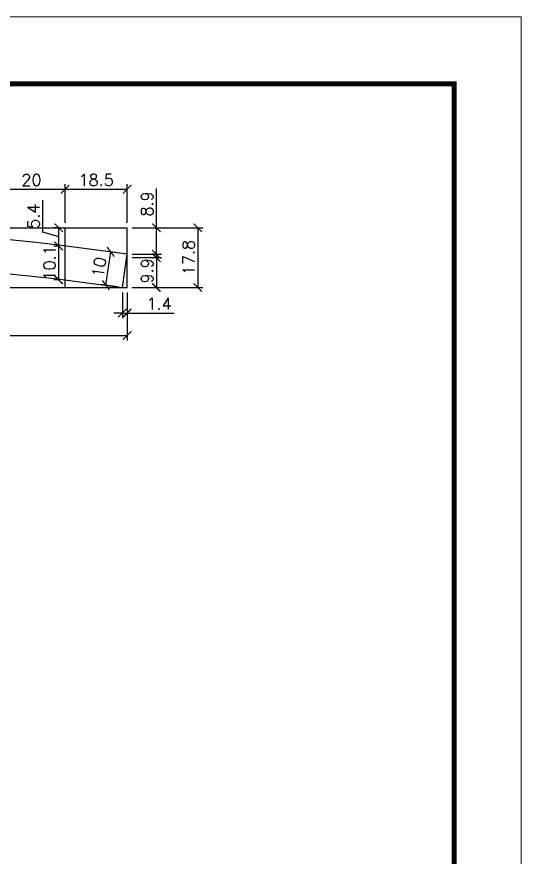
# Model space of a CAD drawing. Extents: x 2582 to 11841, y -26396 to 2611.
# Drawn here: x 5365 to 5665, y -1726 to -1226 of the extents above; entities that cross this region are included whole.
import ezdxf

# ---------------------------------------------------------------- set-up
doc = ezdxf.new("R2010")
doc.units = 0
doc.linetypes.add('DASHED', pattern=[0.75, 0.5, -0.25])
doc.layers.add('COTA', color=241, linetype='Continuous')
doc.layers.add('Painéis', color=200, linetype='Continuous')
doc.layers.add('Folhas', color=255, linetype='Continuous', lineweight=9)
doc.layers.add('SARRAFO DE PRESSAO', color=251, linetype='DASHED', lineweight=9)
doc.styles.add('Romans', font='romans.shx')
doc.dimstyles.new('Cota Seção (2x)', dxfattribs={"dimtxt": 7, "dimasz": 5, "dimexe": 3, "dimexo": 3, "dimgap": 2, "dimtad": 3, "dimdec": 1, "dimlfac": 0.5, "dimzin": 12, "dimdsep": 46, "dimtxsty": 'Romans', "dimblk": 'ARCHTICK', "dimcen": 0, "dimclrd": 4, "dimclre": 4, "dimclrt": 1, "dimadec": 1, "dimazin": 3, "dimtfac": 1, "dimtdec": 1, "dimtmove": 0, "dimatfit": 3, "dimldrblk": 'OBLIQUE', "dimfxl": 1, "dimtolj": 1, "dimtzin": 12, "dimarcsym": 0})

# ---------------------------------------------------------------- blocks, each defined once
blk = doc.blocks.new('9999999999')
at = {"layer": 'Folhas'}
blk.add_lwpolyline([(98138.98, 34190.21), (99623.98, 34190.21), (99623.98, 35240.21), (98138.98, 35240.21)], close=True, dxfattribs=at)
at = {"layer": 'Folhas', "color": 30, "const_width": 3}
blk.add_lwpolyline([(98213.98, 34230.21), (99583.98, 34230.21), (99583.98, 35200.21), (98213.98, 35200.21)], close=True, dxfattribs=at)
blk = doc.blocks.new('_ArchTick')
at = {"color": 0, "linetype": 'ByBlock', "const_width": 0.15}
blk.add_lwpolyline([(-0.5, -0.5), (0.5, 0.5)], dxfattribs=at)
blk = doc.blocks.new('*D446')
at = {"layer": 'COTA', "color": 4, "lineweight": -2, "transparency": 16777216}
blk.add_line((5427.61, -1390.1), (5427.61, -1405.29), dxfattribs=at)
at = {"layer": 'COTA', "color": 4, "linetype": 'ByBlock', "lineweight": -2, "transparency": 16777216}
for p, q in [((5430.49, -1390.1), (5430.49, -1405.29)), ((5427.61, -1402.29), (5422.61, -1402.29)), ((5427.61, -1402.29), (5430.49, -1402.29)), ((5430.49, -1402.29), (5458.49, -1402.29))]:
    blk.add_line(p, q, dxfattribs=at)
at = {"layer": 'Defpoints', "color": 0, "linetype": 'ByBlock', "transparency": 16777216}
for p in [(5427.61, -1387.1), (5430.49, -1387.1), (5430.49, -1402.29)]:
    blk.add_point(p, dxfattribs=at)
at = {"layer": 'COTA', "color": 4, "linetype": 'ByBlock', "lineweight": -2, "transparency": 16777216, "xscale": 5, "yscale": 5, "zscale": 5}
blk.add_blockref('_ArchTick', (5427.61, -1402.29), dxfattribs=at)
at = {"layer": 'COTA', "color": 4, "linetype": 'ByBlock', "lineweight": -2, "transparency": 16777216, "xscale": 5, "yscale": 5, "zscale": 5, "rotation": 180}
blk.add_blockref('_ArchTick', (5430.49, -1402.29), dxfattribs=at)
at = {"layer": 'COTA', "color": 1, "linetype": 'ByBlock', "transparency": 16777216, "insert": (5449.49, -1396.79), "char_height": 7, "attachment_point": 5, "style": 'Romans'}
blk.add_mtext('\\A1;1.4', dxfattribs=at)
blk = doc.blocks.new('_Oblique')
at = {"color": 0, "linetype": 'ByBlock', "lineweight": -2}
blk.add_line((-0.5, -0.5), (0.5, 0.5), dxfattribs=at)
blk = doc.blocks.new('*D447')
at = {"layer": 'COTA', "color": 4, "linetype": 'ByBlock', "lineweight": -2, "transparency": 16777216}
for p, q in [((5447.86, -1351.51), (5447.86, -1328.17)), ((5433.49, -1351.51), (5450.86, -1351.51)), ((5447.86, -1369.3), (5447.86, -1351.51))]:
    blk.add_line(p, q, dxfattribs=at)
at = {"layer": 'COTA', "color": 4, "lineweight": -2, "transparency": 16777216}
blk.add_line((5433.49, -1369.3), (5450.86, -1369.3), dxfattribs=at)
at = {"layer": 'Defpoints', "color": 0, "linetype": 'ByBlock', "transparency": 16777216}
for p in [(5430.49, -1351.51), (5447.86, -1351.51), (5430.49, -1369.3)]:
    blk.add_point(p, dxfattribs=at)
at = {"layer": 'COTA', "color": 4, "linetype": 'ByBlock', "lineweight": -2, "transparency": 16777216, "xscale": 5, "yscale": 5, "zscale": 5}
for p, rotation in [((5447.86, -1351.51), 90), ((5447.86, -1369.3), 270)]:
    blk.add_blockref('_ArchTick', p, dxfattribs=dict(at, rotation=rotation))
at = {"layer": 'COTA', "color": 1, "linetype": 'ByBlock', "transparency": 16777216, "insert": (5442.36, -1337.34), "char_height": 7, "attachment_point": 5, "rotation": 90, "style": 'Romans'}
blk.add_mtext('\\A1;8.9', dxfattribs=at)
blk = doc.blocks.new('*D448')
at = {"layer": 'COTA', "color": 4, "lineweight": -2, "transparency": 16777216}
blk.add_line((5433.49, -1351.51), (5475.55, -1351.51), dxfattribs=at)
at = {"layer": 'COTA', "color": 4, "linetype": 'ByBlock', "lineweight": -2, "transparency": 16777216}
for p, q in [((5472.55, -1351.51), (5472.55, -1387.1)), ((5433.49, -1387.1), (5475.55, -1387.1))]:
    blk.add_line(p, q, dxfattribs=at)
at = {"layer": 'Defpoints', "color": 0, "linetype": 'ByBlock', "transparency": 16777216}
for p in [(5430.49, -1351.51), (5430.49, -1387.1), (5472.55, -1387.1)]:
    blk.add_point(p, dxfattribs=at)
at = {"layer": 'COTA', "color": 4, "linetype": 'ByBlock', "lineweight": -2, "transparency": 16777216, "xscale": 5, "yscale": 5, "zscale": 5}
for p, rotation in [((5472.55, -1351.51), 90), ((5472.55, -1387.1), 270)]:
    blk.add_blockref('_ArchTick', p, dxfattribs=dict(at, rotation=rotation))
at = {"layer": 'COTA', "color": 1, "linetype": 'ByBlock', "transparency": 16777216, "insert": (5467.05, -1369.3), "char_height": 7, "attachment_point": 5, "rotation": 90, "style": 'Romans'}
blk.add_mtext('\\A1;17.8', dxfattribs=at)
blk = doc.blocks.new('*D450')
at = {"layer": 'COTA', "color": 4, "lineweight": -2, "transparency": 16777216}
blk.add_line((5433.49, -1367.3), (5450.86, -1367.3), dxfattribs=at)
at = {"layer": 'COTA', "color": 4, "linetype": 'ByBlock', "lineweight": -2, "transparency": 16777216}
for p, q in [((5447.86, -1367.3), (5447.86, -1387.1)), ((5433.49, -1387.1), (5450.86, -1387.1))]:
    blk.add_line(p, q, dxfattribs=at)
at = {"layer": 'Defpoints', "color": 0, "linetype": 'ByBlock', "transparency": 16777216}
for p in [(5430.49, -1367.3), (5430.49, -1387.1), (5447.86, -1387.1)]:
    blk.add_point(p, dxfattribs=at)
at = {"layer": 'COTA', "color": 4, "linetype": 'ByBlock', "lineweight": -2, "transparency": 16777216, "xscale": 5, "yscale": 5, "zscale": 5}
for p, rotation in [((5447.86, -1367.3), 90), ((5447.86, -1387.1), 270)]:
    blk.add_blockref('_ArchTick', p, dxfattribs=dict(at, rotation=rotation))
at = {"layer": 'COTA', "color": 1, "linetype": 'ByBlock', "transparency": 16777216, "insert": (5442.36, -1377.2), "char_height": 7, "attachment_point": 5, "rotation": 90, "style": 'Romans'}
blk.add_mtext('\\A1;9.9', dxfattribs=at)
blk = doc.blocks.new('*D505')
at = {"layer": 'COTA', "color": 4, "linetype": 'ByBlock', "lineweight": -2, "transparency": 16777216}
for p, q in [((5427.52, -1366.87), (5417.68, -1365.44)), ((5417.77, -1385.67), (5420.65, -1365.87))]:
    blk.add_line(p, q, dxfattribs=at)
at = {"layer": 'COTA', "color": 4, "lineweight": -2, "transparency": 16777216}
blk.add_line((5424.64, -1386.67), (5414.8, -1385.23), dxfattribs=at)
at = {"layer": 'Defpoints', "color": 0, "linetype": 'ByBlock', "transparency": 16777216}
for p in [(5420.65, -1365.87), (5430.49, -1367.31), (5427.61, -1387.1)]:
    blk.add_point(p, dxfattribs=at)
at = {"layer": 'COTA', "color": 4, "linetype": 'ByBlock', "lineweight": -2, "transparency": 16777216, "xscale": 5, "yscale": 5, "zscale": 5}
for p, rotation in [((5420.65, -1365.87), 81.72460995372163), ((5417.77, -1385.67), 261.7246099537217)]:
    blk.add_blockref('_ArchTick', p, dxfattribs=dict(at, rotation=rotation))
at = {"layer": 'COTA', "color": 1, "linetype": 'ByBlock', "transparency": 16777216, "insert": (5413.77, -1374.98), "char_height": 7, "attachment_point": 5, "rotation": 81.7246, "style": 'Romans'}
blk.add_mtext('\\A1;10', dxfattribs=at)
blk = doc.blocks.new('*D963')
at = {"layer": 'COTA', "color": 4, "linetype": 'ByBlock', "lineweight": -2, "transparency": 16777216}
for p, q in [((5390.47, -1362.39), (5386.7, -1362.39)), ((5389.7, -1382.53), (5389.7, -1362.39))]:
    blk.add_line(p, q, dxfattribs=at)
at = {"layer": 'COTA', "color": 4, "lineweight": -2, "transparency": 16777216}
blk.add_line((5390.47, -1382.53), (5386.7, -1382.53), dxfattribs=at)
at = {"layer": 'Defpoints', "color": 0, "linetype": 'ByBlock', "transparency": 16777216}
for p in [(5389.7, -1362.39), (5393.47, -1362.39), (5393.47, -1382.53)]:
    blk.add_point(p, dxfattribs=at)
at = {"layer": 'COTA', "color": 4, "linetype": 'ByBlock', "lineweight": -2, "transparency": 16777216, "xscale": 5, "yscale": 5, "zscale": 5}
for p, rotation in [((5389.7, -1362.39), 90), ((5389.7, -1382.53), 270)]:
    blk.add_blockref('_ArchTick', p, dxfattribs=dict(at, rotation=rotation))
at = {"layer": 'COTA', "color": 1, "linetype": 'ByBlock', "transparency": 16777216, "insert": (5384.2, -1372.46), "char_height": 7, "attachment_point": 5, "rotation": 90, "style": 'Romans'}
blk.add_mtext('\\A1;10.1', dxfattribs=at)
blk = doc.blocks.new('*D964')
at = {"layer": 'COTA', "color": 4, "linetype": 'ByBlock', "lineweight": -2, "transparency": 16777216}
for p, q in [((5380.2, -1354.1), (5380.2, -1335.1)), ((5389.7, -1356.95), (5380.2, -1354.1)), ((5390.47, -1351.52), (5386.7, -1351.52)), ((5389.7, -1362.39), (5389.7, -1351.52))]:
    blk.add_line(p, q, dxfattribs=at)
at = {"layer": 'COTA', "color": 4, "lineweight": -2, "transparency": 16777216}
blk.add_line((5390.47, -1362.39), (5386.7, -1362.39), dxfattribs=at)
at = {"layer": 'Defpoints', "color": 0, "linetype": 'ByBlock', "transparency": 16777216}
for p in [(5389.7, -1351.52), (5393.47, -1351.52), (5393.47, -1362.39)]:
    blk.add_point(p, dxfattribs=at)
at = {"layer": 'COTA', "color": 4, "linetype": 'ByBlock', "lineweight": -2, "transparency": 16777216, "xscale": 5, "yscale": 5, "zscale": 5}
for p, rotation in [((5389.7, -1351.52), 90), ((5389.7, -1362.39), 270)]:
    blk.add_blockref('_ArchTick', p, dxfattribs=dict(at, rotation=rotation))
at = {"layer": 'COTA', "color": 1, "linetype": 'ByBlock', "transparency": 16777216, "insert": (5374.7, -1344.6), "char_height": 7, "attachment_point": 5, "rotation": 90, "style": 'Romans'}
blk.add_mtext('\\A1;5.4', dxfattribs=at)
blk = doc.blocks.new('*D965')
at = {"layer": 'COTA', "color": 4, "lineweight": -2, "transparency": 16777216}
blk.add_line((4993.47, -1390.11), (4993.47, -1418.7), dxfattribs=at)
at = {"layer": 'COTA', "color": 4, "linetype": 'ByBlock', "lineweight": -2, "transparency": 16777216}
for p, q in [((5430.49, -1390.1), (5430.49, -1418.7)), ((4993.47, -1415.7), (5430.49, -1415.7))]:
    blk.add_line(p, q, dxfattribs=at)
at = {"layer": 'Defpoints', "color": 0, "linetype": 'ByBlock', "transparency": 16777216}
for p in [(4993.47, -1387.11), (5430.49, -1387.1), (5430.49, -1415.7)]:
    blk.add_point(p, dxfattribs=at)
at = {"layer": 'COTA', "color": 4, "linetype": 'ByBlock', "lineweight": -2, "transparency": 16777216, "xscale": 5, "yscale": 5, "zscale": 5, "rotation": 180}
blk.add_blockref('_ArchTick', (4993.47, -1415.7), dxfattribs=at)
at = {"layer": 'COTA', "color": 4, "linetype": 'ByBlock', "lineweight": -2, "transparency": 16777216, "xscale": 5, "yscale": 5, "zscale": 5}
blk.add_blockref('_ArchTick', (5430.49, -1415.7), dxfattribs=at)
at = {"layer": 'COTA', "color": 1, "linetype": 'ByBlock', "transparency": 16777216, "insert": (5211.98, -1410.2), "char_height": 7, "attachment_point": 5, "style": 'Romans'}
blk.add_mtext('\\A1;218.5', dxfattribs=at)
blk = doc.blocks.new('*D968')
at = {"layer": 'COTA', "color": 4, "lineweight": -2, "transparency": 16777216}
blk.add_line((5353.47, -1348.52), (5353.47, -1325.58), dxfattribs=at)
at = {"layer": 'COTA', "color": 4, "linetype": 'ByBlock', "lineweight": -2, "transparency": 16777216}
for p, q in [((5393.47, -1348.52), (5393.47, -1325.58)), ((5353.47, -1328.58), (5393.47, -1328.58))]:
    blk.add_line(p, q, dxfattribs=at)
at = {"layer": 'Defpoints', "color": 0, "linetype": 'ByBlock', "transparency": 16777216}
for p in [(5393.47, -1328.58), (5353.47, -1351.52), (5393.47, -1351.52)]:
    blk.add_point(p, dxfattribs=at)
at = {"layer": 'COTA', "color": 4, "linetype": 'ByBlock', "lineweight": -2, "transparency": 16777216, "xscale": 5, "yscale": 5, "zscale": 5, "rotation": 180}
blk.add_blockref('_ArchTick', (5353.47, -1328.58), dxfattribs=at)
at = {"layer": 'COTA', "color": 4, "linetype": 'ByBlock', "lineweight": -2, "transparency": 16777216, "xscale": 5, "yscale": 5, "zscale": 5}
blk.add_blockref('_ArchTick', (5393.47, -1328.58), dxfattribs=at)
at = {"layer": 'COTA', "color": 1, "linetype": 'ByBlock', "transparency": 16777216, "insert": (5373.47, -1323.08), "char_height": 7, "attachment_point": 5, "style": 'Romans'}
blk.add_mtext('\\A1;20', dxfattribs=at)
blk = doc.blocks.new('*D969')
at = {"layer": 'COTA', "color": 4, "lineweight": -2, "transparency": 16777216}
blk.add_line((5393.47, -1348.52), (5393.47, -1325.58), dxfattribs=at)
at = {"layer": 'COTA', "color": 4, "linetype": 'ByBlock', "lineweight": -2, "transparency": 16777216}
for p, q in [((5430.49, -1348.52), (5430.49, -1325.58)), ((5393.47, -1328.58), (5430.49, -1328.58))]:
    blk.add_line(p, q, dxfattribs=at)
at = {"layer": 'Defpoints', "color": 0, "linetype": 'ByBlock', "transparency": 16777216}
for p in [(5430.49, -1328.58), (5393.47, -1351.52), (5430.49, -1351.52)]:
    blk.add_point(p, dxfattribs=at)
at = {"layer": 'COTA', "color": 4, "linetype": 'ByBlock', "lineweight": -2, "transparency": 16777216, "xscale": 5, "yscale": 5, "zscale": 5, "rotation": 180}
blk.add_blockref('_ArchTick', (5393.47, -1328.58), dxfattribs=at)
at = {"layer": 'COTA', "color": 4, "linetype": 'ByBlock', "lineweight": -2, "transparency": 16777216, "xscale": 5, "yscale": 5, "zscale": 5}
blk.add_blockref('_ArchTick', (5430.49, -1328.58), dxfattribs=at)
at = {"layer": 'COTA', "color": 1, "linetype": 'ByBlock', "transparency": 16777216, "insert": (5411.98, -1323.08), "char_height": 7, "attachment_point": 5, "style": 'Romans'}
blk.add_mtext('\\A1;18.5', dxfattribs=at)

msp = doc.modelspace()

# ---------------------------------------------------------------- linework, layer by layer
at = {"layer": 'COTA', "linetype": 'ByBlock'}
for p, q in [((4993.47, -1351.52), (5430.49, -1351.51)), ((5393.47, -1387.11), (5393.47, -1351.52)), ((5430.49, -1387.1), (5430.49, -1351.51)), ((4993.47, -1387.11), (5430.49, -1387.1))]:
    msp.add_line(p, q, dxfattribs=at)
at = {"layer": 'Painéis'}
msp.add_lwpolyline([(5427.61, -1387.1), (5430.49, -1367.31, 0.072408), (4993.47, -1367.36), (4996.66, -1387.11, -0.072357)], format="xyb", close=True, dxfattribs=at)

# ---------------------------------------------------------------- block references
at = {"layer": 'SARRAFO DE PRESSAO', "color": 6, "linetype": 'ByBlock'}
msp.add_blockref('9999999999', (-93958.84, -36466.11), dxfattribs=at)

# ---------------------------------------------------------------- dimensions: what is measured, and where the dimension line sits
at = {"layer": 'COTA', "linetype": 'ByBlock'}
for base, p1, p2, picture, middle in [((5393.47, -1328.58), (5353.47, -1351.52), (5393.47, -1351.52), '*D968', (5373.47, -1323.08)), ((5430.49, -1328.58), (5393.47, -1351.52), (5430.49, -1351.52), '*D969', (5411.98, -1323.08))]:
    dim = msp.add_linear_dim(base=base, p1=p1, p2=p2, dimstyle='Cota Seção (2x)', override={"dimtmove": 1}, dxfattribs=at)
    dim.commit()
    dim.dimension.update_dxf_attribs({"geometry": picture, "text_midpoint": middle})
for base, p1, p2, picture, middle in [((5447.86, -1351.51), (5430.49, -1369.3), (5430.49, -1351.51), '*D447', (5442.36, -1337.34)), ((5472.55, -1387.1), (5430.49, -1351.51), (5430.49, -1387.1), '*D448', (5467.05, -1369.3)), ((5447.86, -1387.1), (5430.49, -1367.3), (5430.49, -1387.1), '*D450', (5442.36, -1377.2))]:
    dim = msp.add_linear_dim(base=base, p1=p1, p2=p2, angle=90, dimstyle='Cota Seção (2x)', dxfattribs=at)
    dim.commit()
    dim.dimension.update_dxf_attribs({"geometry": picture, "text_midpoint": middle})
dim = msp.add_linear_dim(base=(5389.7, -1351.52), p1=(5393.47, -1362.39), p2=(5393.47, -1351.52), angle=90, dimstyle='Cota Seção (2x)', override={"dimtmove": 1}, dxfattribs=at)
dim.commit()
dim.dimension.update_dxf_attribs({"geometry": '*D964', "text_midpoint": (5374.7, -1352.1)})
dim = msp.add_linear_dim(base=(5389.7, -1362.39), p1=(5393.47, -1382.53), p2=(5393.47, -1362.39), angle=90, dimstyle='Cota Seção (2x)', dxfattribs=at)
dim.commit()
dim.dimension.update_dxf_attribs({"geometry": '*D963', "text_midpoint": (5389.7, -1372.46), "dimtype": 160})
dim = msp.add_aligned_dim(p1=(5427.61, -1387.1), p2=(5430.49, -1367.31), distance=9.94, dimstyle='Cota Seção (2x)', dxfattribs=at)
dim.commit()
dim.dimension.update_dxf_attribs({"geometry": '*D505', "text_midpoint": (5413.77, -1374.98)})
for base, p1, picture, middle in [((5430.49, -1415.7), (4993.47, -1387.11), '*D965', (5211.98, -1410.2)), ((5430.49, -1402.29), (5427.61, -1387.1), '*D446', (5449.49, -1396.79))]:
    dim = msp.add_linear_dim(base=base, p1=p1, p2=(5430.49, -1387.1), dimstyle='Cota Seção (2x)', dxfattribs=at)
    dim.commit()
    dim.dimension.update_dxf_attribs({"geometry": picture, "text_midpoint": middle})

doc.saveas('drawing.dxf')
